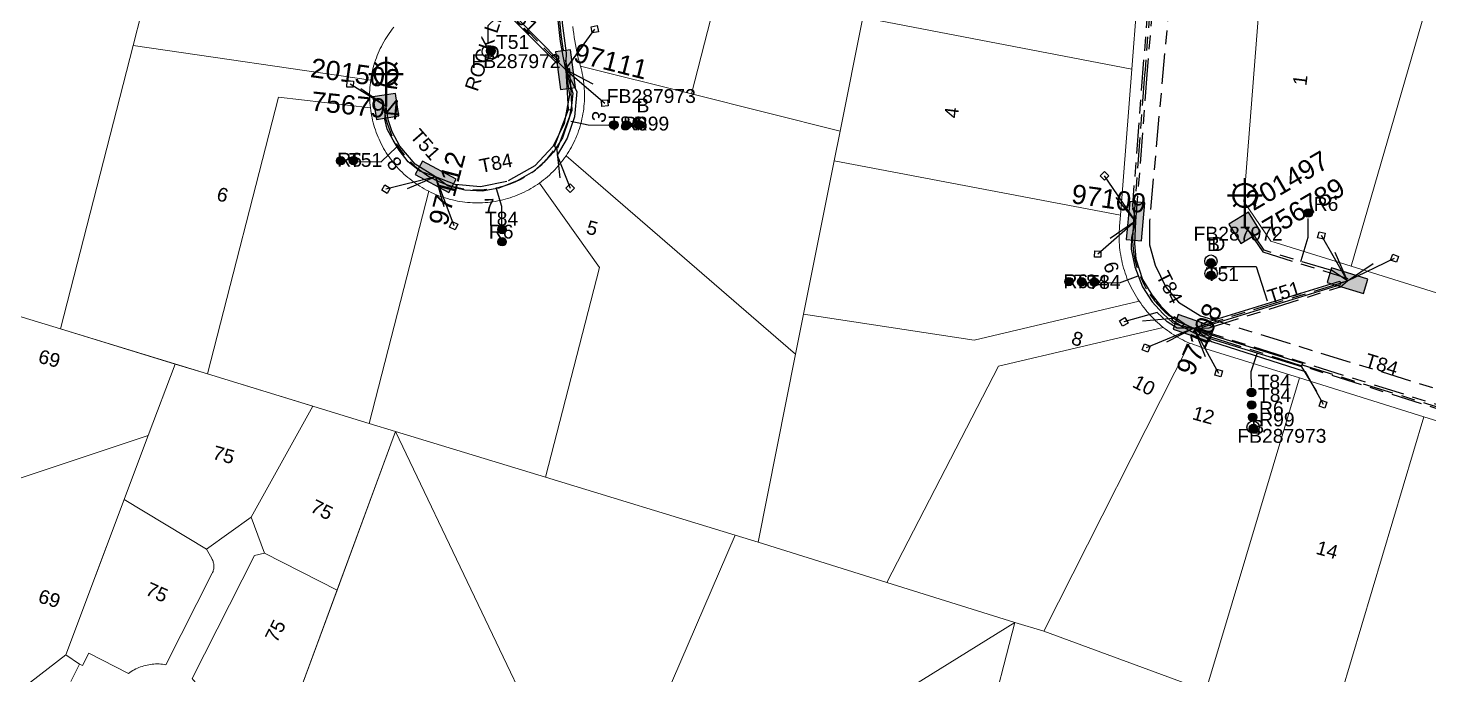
# Model space of a CAD drawing. Header units: metres. Extents: x 282960 to 285195, y 6134329 to 6136665.
# Drawn here: x 283348.2 to 283530.6, y 6135519.8 to 6135604 of the extents above; entities that cross this region are included whole.
import ezdxf
from ezdxf.enums import TextEntityAlignment as Align

# ---------------------------------------------------------------- set-up
doc = ezdxf.new("R2010")
doc.units = ezdxf.units.M
doc.linetypes.add('Cable Exist UG', pattern=[8.2, 4, -1.2, 1.8, -1.2])
doc.layers.get('0').update_dxf_attribs({"color": 6})
for name, color, linetype, lineweight in [('Cadastre Buildings_SP_EXT', 9, 'Continuous', 5), ('Cadastre Land Parcels_SP_EXT', 9, 'Continuous', 5), ('Cadastre Roads_SP_EXT', 9, 'Continuous', 5)]:
    doc.layers.add(name, color=color, linetype=linetype, lineweight=lineweight)
for name, color, linetype in [('Duct_SP_EXT', 7, 'Continuous'), ('Equip_SP_SL_EXT', 7, 'Continuous'), ('Mains_LV_EXT', 7, 'Continuous'), ('Mains_SL_EXT', 7, 'Continuous'), ('Services_SP_EXT', 7, 'Continuous'), ('SupportsUG_SP_LV_EXT', 7, 'Continuous'), ('SupportsUG_SP_LV_SL_EXT', 7, 'Continuous'), ('Trench_SP_EXT', 7, 'Continuous')]:
    doc.layers.add(name, color=color, linetype=linetype)
doc.styles.add('COLUMN_LABEL', font='arial.ttf')
doc.styles.add('iecARIAL', font='arial.ttf', dxfattribs={"height": 2})
doc.styles.add('POLE_LABEL', font='arial.ttf')
doc.styles.get("Standard").update_dxf_attribs({"font": 'arial.ttf'})

# ---------------------------------------------------------------- blocks, each defined once
blk = doc.blocks.new('COLUMN_EXT')
blk.add_hatch(color=256).paths.add_polyline_path([(-1.49, 1.48), (-1.49, -1.49), (1.48, -1.49), (1.48, 1.48)])
blk.add_lwpolyline([(-1.49, -1.49), (1.48, -1.49), (1.48, 1.48), (-1.49, 1.48)], close=True)
for tag, height, style, flags, p in [('ASSET_NUM', 2.5, 'COLUMN_LABEL', 8, (2, 2)), ('STRUCTURE_PLANT_NUMBER', 0.2, 'POLE_LABEL', 9, (1.81, 0.03)), ('STREET_CODE', 0.2, 'COLUMN_LABEL', 9, (1.81, -0.2))]:
    blk.add_attdef(tag, text='', height=height, dxfattribs=dict(style=style, flags=flags)).set_placement(p, align=Align.MIDDLE_LEFT)
at = {"flags": 9}
for tag, p in [('COLUMN_TYPE', (1.81, -0.4)), ('OWNED_BY', (1.81, -0.6)), ('STATE', (1.81, -0.8)), ('USAGE', (1.81, -1)), ('STREETNAME', (1.81, -1.6)), ('SUBURB', (1.81, -1.8)), ('LEGEND', (1.81, -1.2)), ('LOCATION', (1.81, -1.4)), ('NOTES', (1.81, -2))]:
    blk.add_attdef(tag, text='', height=0.2, dxfattribs=at).set_placement(p, align=Align.MIDDLE_LEFT)
at = {"flags": 1}
blk.add_attdef('Z', (1.81, -2.35), '', height=0.2, dxfattribs=at)
blk = doc.blocks.new('PILLAR_EXT')
blk.add_hatch(color=256).paths.add_polyline_path([(-2.475, 0.99), (-2.475, -0.99), (2.475, -0.99), (2.475, 0.99)])
blk.add_lwpolyline([(-2.475, -0.99), (2.475, -0.99), (2.475, 0.99), (-2.475, 0.99)], close=True)
at = {"style": 'iecARIAL', "flags": 8}
blk.add_attdef('ASSET_NUM', (1.5, 3.5), '', height=2.5, dxfattribs=at)
for tag, p, flags in [('OWNED_BY', (0, -0.2), 9), ('STATE', (0, -0.4), 9), ('SUPPORT_TYPE', (0, -0.6), 9), ('STREETNAME', (0, -1.8), 9), ('SUBURB', (0, -2), 1), ('USAGE', (0, -0.8), 9), ('LEGEND', (0, -1), 9), ('LOCATION', (0, -1.2), 9), ('NOTES', (0, -1.4), 9), ('PARENT', (0, -1.6), 9)]:
    blk.add_attdef(tag, p, '', height=0.2, dxfattribs=dict(flags=flags))
blk = doc.blocks.new('DUCT_EXT')
blk.add_circle((0, 0.8), 0.8)
at = {"flags": 1}
blk.add_attdef('Z', (0, 0), '', height=0.2, dxfattribs=at)
at = {"flags": 9}
for tag, p in [('DUCT_CODE', (0, 0)), ('XSECT_TYPE', (0, -0.2)), ('STATE', (0, -0.6)), ('FB_REFERENCE', (0, -0.4)), ('NOTES', (0, -0.8))]:
    blk.add_attdef(tag, text='', height=0.2, dxfattribs=at).set_placement(p, align=Align.MIDDLE_LEFT)
blk = doc.blocks.new('SL_LANTERN_EXT')
at = {"lineweight": 40}
for p, q in [((-1.46, 5.68), (-1.06, 5.28)), ((0, 1.97), (0, 6.47)), ((1.46, 5.68), (1.06, 5.28)), ((-2.25, 4.22), (2.25, 4.22)), ((-1.46, 2.76), (-1.06, 3.16)), ((0, 0), (0, 2.72)), ((1.46, 2.76), (1.06, 3.16))]:
    blk.add_line(p, q, dxfattribs=at)
blk.add_circle((0, 4.22), 1.5, dxfattribs=at)
at = {"style": 'iecARIAL', "flags": 8}
blk.add_attdef('ASSET_NUM', (1.5, 1.5), '', height=2.5, dxfattribs=at)
for tag, p, height, flags in [('OPERATING_VOLTAGE', (0.98, -1.65), 0.2, 9), ('ORIENTATION', (0.98, -1.85), 0.2, 9), ('CONSTRUCTED_VOLTAGE', (0.98, -0.65), 0.2, 9), ('CONTROL_TYPE', (0.98, -0.85), 0.2, 9), ('LANTERN_PURPOSE', (0.98, -1.05), 0.2, 9), ('LANTERN_TYPE', (0.98, -1.25), 0.2, 9), ('NO_PHASES', (0.98, -1.45), 0.2, 9), ('LNUMBER', (2.18, -3.25), 2.5, 8), ('OWNED_BY', (0.98, -2.05), 0.2, 9), ('STATE', (0.98, -2.25), 0.2, 9), ('USAGE', (0.98, -2.45), 0.2, 9), ('CEXIST', (0.98, -2.65), 0.2, 9), ('CNEW', (0.98, -2.85), 0.2, 9), ('CNUMBER', (0.98, -3.05), 0.2, 9), ('CREMOVE', (0.98, -3.25), 0.2, 9), ('CREPLACE', (0.98, -3.45), 0.2, 9), ('LKINGHEIGHT', (0.98, -3.65), 0.2, 9), ('LBRACKET', (0.98, -3.85), 0.2, 9), ('LBRACKETVOCAB', (0.98, -4.05), 0.2, 9), ('LCATEGORY', (0.98, -4.25), 0.2, 9), ('LCHARGE1', (0.98, -4.45), 0.2, 9), ('LCHARGE1PERCENT', (0.98, -4.65), 0.2, 9), ('LCHARGE2', (0.98, -4.85), 0.2, 9), ('LCHARGE2PERCENT', (0.98, -5.05), 0.2, 9), ('LCHARGE3', (0.98, -5.25), 0.2, 9), ('LCHARGE3PERCENT', (0.98, -5.45), 0.2, 9), ('LEXIST', (0.98, -5.65), 0.2, 9), ('LLAMP', (0.98, -5.85), 0.2, 9), ('LLAMPVOCAB', (0.98, -6.05), 0.2, 9), ('LMAST', (0.98, -6.25), 0.2, 9), ('LMASTVOCAB', (0.98, -6.45), 0.2, 9), ('LNEW', (0.98, -6.65), 0.2, 9), ('LANTNUMBER', (0.98, -6.85), 0.2, 9), ('LOUTREACH', (0.98, -7.25), 0.2, 9), ('LOUTREACHVOCAB', (0.98, -7.45), 0.2, 9), ('STREETNAME', (0.98, -9.25), 0.2, 9), ('LRATECODE', (0.98, -7.65), 0.2, 9), ('LREMOVE', (0.98, -7.85), 0.2, 9), ('LREPLACE', (0.98, -8.05), 0.2, 9), ('LTYPE', (0.98, -8.25), 0.2, 9), ('LTYPEVOCAB', (0.98, -8.45), 0.2, 9), ('LEGEND', (0.98, -8.65), 0.2, 9), ('LOCATION', (0.98, -8.85), 0.2, 9), ('NOTES', (0.98, -9.05), 0.2, 9), ('SUBURB', (0.98, -9.45), 0.2, 1)]:
    blk.add_attdef(tag, p, '', height=height, dxfattribs=dict(flags=flags))
blk = doc.blocks.new('CCP_EXT')
at = {"flags": 9}
for tag, p in [('STATE', (0, -1.8)), ('LIFE_SUPPORT', (0, -1.6)), ('NOTES', (0, -2))]:
    blk.add_attdef(tag, text='', height=0.2, dxfattribs=at).set_placement(p, align=Align.MIDDLE_LEFT)
blk.add_wipeout([(0, 0.57), (0.57, 0), (0, -0.57), (-0.57, 0)])
blk.add_lwpolyline([(-0.57, 0), (0, 0.57), (0.57, 0), (0, -0.57), (-0.57, 0)])
at = {"flags": 1}
blk.add_attdef('Z', (0, 0), '', height=0.2, dxfattribs=at)
at = {"flags": 9}
for tag, p in [('CCP_TYPE', (0, 0)), ('CONSTRUCTED_VOLTAGE', (0, -0.2)), ('OPERATING_VOLTAGE', (0, -0.6)), ('ORIENTATION', (0, -0.8)), ('OWNED_BY', (0, -1)), ('NO_PHASES', (0, -0.4)), ('USAGE', (0, -1.2)), ('LEGEND', (0, -1.4))]:
    blk.add_attdef(tag, text='', height=0.2, dxfattribs=at).set_placement(p, align=Align.MIDDLE_LEFT)
blk = doc.blocks.new('CABLE_LARGE_EXT')
h = blk.add_hatch(color=256)
edge = h.paths.add_edge_path()
edge.add_arc((0, 0.55), 0.55, 0, 360)
blk.add_circle((0, 0.55), 0.55)
at = {"flags": 1}
blk.add_attdef('Z', (0, 0), '', height=0.2, dxfattribs=at)
at = {"flags": 9}
for tag, p in [('COND_CODE', (0, 0)), ('STATE', (0, -0.4)), ('XSECT_SIZE', (0, -0.6)), ('FB_REFERENCE', (0, -0.2)), ('NOTES', (0, -0.8))]:
    blk.add_attdef(tag, text='', height=0.2, dxfattribs=at).set_placement(p, align=Align.MIDDLE_LEFT)

msp = doc.modelspace()

# ---------------------------------------------------------------- linework, layer by layer
at = {"layer": 'Cadastre Buildings_SP_EXT', "linetype": 'Continuous'}
msp.add_lwpolyline([(283501.56, 6135517.7), (283480.44, 6135525.45), (283476.68, 6135526.6), (283465.87, 6135484.7)], dxfattribs=at)
at = {"layer": 'Cadastre Land Parcels_SP_EXT', "linetype": 'Continuous'}
for points in [[(283419.14, 6135604.17), (283419.2, 6135603.69), (283419.26, 6135603.22), (283419.32, 6135602.74), (283419.4, 6135602.27), (283419.48, 6135601.8), (283419.57, 6135601.32), (283419.67, 6135600.85), (283419.77, 6135600.39), (283419.89, 6135599.92), (283420.01, 6135599.46), (283420.14, 6135598.99), (283434.59, 6135595.37), (283443.79, 6135631.25)], [(283456.88, 6135605.31), (283491.91, 6135598.61), (283493.22, 6135615.49)], [(283363.01, 6135605.95), (283361.91, 6135601.67), (283392.84, 6135597.19), (283392.89, 6135597.51), (283392.89, 6135597.51), (283392.95, 6135597.84), (283393.01, 6135598.16), (283393.09, 6135598.48), (283393.17, 6135598.8), (283393.26, 6135599.12), (283393.35, 6135599.44), (283393.46, 6135599.75), (283393.57, 6135600.06), (283393.69, 6135600.37), (283393.81, 6135600.67), (283393.94, 6135600.98), (283394.08, 6135601.28), (283394.23, 6135601.57), (283394.38, 6135601.86), (283394.54, 6135602.15), (283394.71, 6135602.44), (283394.88, 6135602.72), (283395.07, 6135602.99), (283395.25, 6135603.26), (283395.45, 6135603.53), (283395.65, 6135603.79), (283395.85, 6135604.05)], [(283369.58, 6135519.3), (283377.7, 6135535.3), (283377.7, 6135535.3), (283379, 6135535.63), (283377.28, 6135540.29), (283371.47, 6135536.12), (283372.16, 6135534.91), (283372.22, 6135534.8), (283372.27, 6135534.68), (283372.32, 6135534.57), (283372.35, 6135534.45), (283372.38, 6135534.33), (283372.41, 6135534.21), (283372.42, 6135534.08), (283372.43, 6135533.96), (283372.43, 6135533.83), (283372.42, 6135533.71), (283372.4, 6135533.59), (283372.38, 6135533.47), (283372.35, 6135533.35), (283372.31, 6135533.23), (283372.26, 6135533.11), (283372.21, 6135533), (283366.17, 6135521.1), (283365.95, 6135521.14), (283365.73, 6135521.17), (283365.5, 6135521.19), (283365.28, 6135521.2), (283365.06, 6135521.2), (283364.84, 6135521.2), (283364.61, 6135521.19), (283364.39, 6135521.17), (283364.17, 6135521.14), (283363.95, 6135521.1), (283363.73, 6135521.06), (283363.51, 6135521.01), (283363.3, 6135520.95), (283363.08, 6135520.89), (283362.87, 6135520.81), (283362.66, 6135520.73), (283362.46, 6135520.64), (283362.26, 6135520.55), (283362.06, 6135520.45), (283361.86, 6135520.34), (283361.67, 6135520.22), (283361.49, 6135520.1), (283361.3, 6135519.97), (283356.13, 6135522.59), (283355.31, 6135520.98), (283354.95, 6135521.16), (283353.82, 6135518.92)], [(283353.82, 6135518.92), (283354.95, 6135521.16), (283353.14, 6135522.37), (283341.63, 6135513.49)]]:
    msp.add_lwpolyline(points, dxfattribs=at)
for points in [[(283456.88, 6135605.31), (283461, 6135625.95), (283459.83, 6135626.25), (283458.67, 6135626.56), (283457.52, 6135626.88), (283456.36, 6135627.21), (283455.21, 6135627.54), (283454.05, 6135627.88), (283452.9, 6135628.23), (283451.76, 6135628.58), (283450.61, 6135628.94), (283449.47, 6135629.31), (283448.33, 6135629.68), (283447.19, 6135630.06), (283446.05, 6135630.45), (283444.92, 6135630.85), (283443.79, 6135631.25), (283434.59, 6135595.37), (283453.93, 6135590.52), (283456.88, 6135605.31)], [(283361.91, 6135601.67), (283363.01, 6135605.95), (283329.89, 6135621.48), (283329.88, 6135621.14), (283329.86, 6135620.81), (283329.83, 6135620.48), (283329.79, 6135620.15), (283329.74, 6135619.82), (283329.69, 6135619.49), (283329.63, 6135619.16), (283329.56, 6135618.84), (283329.49, 6135618.51), (283329.4, 6135618.19), (283329.31, 6135617.87), (283329.21, 6135617.55), (283329.1, 6135617.24), (283328.99, 6135616.92), (283328.87, 6135616.61), (283342.06, 6135604.71), (283333.32, 6135570.64), (283352.46, 6135564.79), (283361.91, 6135601.67)], [(283506.5, 6135581.38), (283510, 6135576.22), (283520.48, 6135572.95), (283532.21, 6135613.58), (283509.59, 6135621.1), (283508.96, 6135612.95), (283506.5, 6135581.38)], [(283520.48, 6135572.95), (283537.14, 6135567.75), (283548.72, 6135608.12), (283532.21, 6135613.58), (283520.48, 6135572.95)], [(283453.16, 6135586.67), (283490.43, 6135579.61), (283491.91, 6135598.61), (283456.88, 6135605.31), (283453.93, 6135590.52), (283453.16, 6135586.67)], [(283392.7, 6135595.55), (283392.72, 6135595.88), (283392.73, 6135596.2), (283392.76, 6135596.53), (283392.8, 6135596.86), (283392.84, 6135597.19), (283361.91, 6135601.67), (283352.46, 6135564.79), (283371.59, 6135558.94), (283380.83, 6135594.95), (283392.8, 6135593.57), (283392.76, 6135593.9), (283392.73, 6135594.23), (283392.71, 6135594.56), (283392.7, 6135594.89), (283392.7, 6135595.22), (283392.7, 6135595.55)], [(283449.18, 6135566.73), (283453.16, 6135586.67), (283453.93, 6135590.52), (283434.59, 6135595.37), (283420.14, 6135598.99), (283420.22, 6135598.67), (283420.3, 6135598.36), (283420.37, 6135598.03), (283420.44, 6135597.71), (283420.49, 6135597.39), (283420.54, 6135597.06), (283420.58, 6135596.73), (283420.62, 6135596.4), (283420.64, 6135596.08), (283420.66, 6135595.75), (283420.67, 6135595.42), (283420.67, 6135595.09), (283420.67, 6135594.76), (283420.65, 6135594.43), (283420.63, 6135594.1), (283420.6, 6135593.77), (283420.57, 6135593.44), (283420.52, 6135593.12), (283420.47, 6135592.79), (283420.41, 6135592.47), (283420.34, 6135592.15), (283420.27, 6135591.83), (283420.18, 6135591.51), (283420.09, 6135591.19), (283420, 6135590.88), (283419.89, 6135590.56), (283419.78, 6135590.25), (283419.66, 6135589.95), (283419.53, 6135589.64), (283419.4, 6135589.34), (283419.26, 6135589.04), (283419.11, 6135588.75), (283418.96, 6135588.46), (283418.8, 6135588.17), (283418.63, 6135587.89), (283418.45, 6135587.61), (283418.27, 6135587.33), (283448.14, 6135561.51), (283449.18, 6135566.73)], [(283400.39, 6135582.71), (283400.1, 6135582.86), (283399.81, 6135583.02), (283399.53, 6135583.18), (283399.25, 6135583.36), (283398.97, 6135583.53), (283398.7, 6135583.72), (283398.43, 6135583.91), (283398.17, 6135584.11), (283397.91, 6135584.31), (283397.65, 6135584.52), (283397.41, 6135584.73), (283397.16, 6135584.95), (283396.92, 6135585.18), (283396.69, 6135585.41), (283396.46, 6135585.65), (283396.24, 6135585.89), (283396.03, 6135586.14), (283395.82, 6135586.39), (283395.61, 6135586.65), (283395.41, 6135586.92), (283395.22, 6135587.18), (283395.04, 6135587.45), (283394.86, 6135587.73), (283394.69, 6135588.01), (283394.52, 6135588.29), (283394.36, 6135588.58), (283394.21, 6135588.87), (283394.07, 6135589.17), (283393.93, 6135589.47), (283393.8, 6135589.77), (283393.67, 6135590.07), (283393.56, 6135590.38), (283393.45, 6135590.69), (283393.34, 6135591), (283393.25, 6135591.32), (283393.16, 6135591.63), (283393.08, 6135591.95), (283393.01, 6135592.27), (283392.94, 6135592.6), (283392.89, 6135592.92), (283392.84, 6135593.24), (283392.8, 6135593.57), (283380.83, 6135594.95), (283371.59, 6135558.94), (283392.64, 6135552.51), (283400.39, 6135582.71)], [(283448.14, 6135561.51), (283418.27, 6135587.33), (283418.08, 6135587.06), (283417.88, 6135586.79), (283417.68, 6135586.53), (283417.47, 6135586.27), (283417.26, 6135586.01), (283417.04, 6135585.76), (283416.81, 6135585.52), (283416.58, 6135585.28), (283416.34, 6135585.05), (283416.1, 6135584.82), (283415.85, 6135584.6), (283415.59, 6135584.39), (283415.33, 6135584.18), (283415.07, 6135583.98), (283414.8, 6135583.78), (283422.61, 6135572.8), (283415.61, 6135545.49), (283440.27, 6135537.95), (283443.26, 6135537.04), (283448.14, 6135561.51)], [(283492.88, 6135568.4), (283492.69, 6135568.69), (283492.51, 6135568.97), (283492.33, 6135569.27), (283492.16, 6135569.56), (283491.99, 6135569.87), (283491.84, 6135570.17), (283491.68, 6135570.48), (283491.54, 6135570.79), (283491.41, 6135571.1), (283491.28, 6135571.42), (283491.16, 6135571.74), (283491.04, 6135572.07), (283490.94, 6135572.39), (283490.84, 6135572.72), (283490.75, 6135573.05), (283490.66, 6135573.38), (283490.59, 6135573.72), (283490.52, 6135574.05), (283490.46, 6135574.39), (283490.4, 6135574.73), (283490.36, 6135575.07), (283490.32, 6135575.41), (283490.29, 6135575.75), (283490.27, 6135576.09), (283490.26, 6135576.44), (283490.25, 6135576.78), (283490.26, 6135577.12), (283490.27, 6135577.46), (283490.29, 6135577.81), (283490.31, 6135578.15), (283490.43, 6135579.61), (283453.16, 6135586.67), (283449.18, 6135566.73), (283471.37, 6135563.32), (283492.88, 6135568.4)], [(283414.8, 6135583.78), (283414.53, 6135583.59), (283414.25, 6135583.41), (283413.97, 6135583.24), (283413.69, 6135583.07), (283413.4, 6135582.91), (283413.11, 6135582.75), (283412.81, 6135582.61), (283412.52, 6135582.47), (283412.21, 6135582.33), (283411.91, 6135582.2), (283411.6, 6135582.09), (283411.29, 6135581.97), (283410.98, 6135581.87), (283410.66, 6135581.77), (283410.34, 6135581.68), (283410.02, 6135581.6), (283409.7, 6135581.53), (283409.38, 6135581.46), (283409.05, 6135581.4), (283408.73, 6135581.35), (283408.4, 6135581.31), (283408.07, 6135581.27), (283407.74, 6135581.24), (283407.41, 6135581.22), (283407.09, 6135581.21), (283406.76, 6135581.2), (283406.42, 6135581.2), (283406.1, 6135581.22), (283405.77, 6135581.23), (283405.44, 6135581.26), (283405.11, 6135581.29), (283404.78, 6135581.33), (283404.45, 6135581.38), (283404.13, 6135581.44), (283403.81, 6135581.51), (283403.48, 6135581.58), (283403.16, 6135581.66), (283402.84, 6135581.75), (283402.53, 6135581.84), (283402.21, 6135581.94), (283401.9, 6135582.05), (283401.6, 6135582.17), (283401.29, 6135582.29), (283400.99, 6135582.43), (283400.69, 6135582.57), (283400.39, 6135582.71), (283392.64, 6135552.51), (283396.06, 6135551.47), (283415.61, 6135545.49), (283422.61, 6135572.8), (283414.8, 6135583.78)], [(283323.95, 6135534.27), (283326.38, 6135538.42), (283363.88, 6135550.92), (283367.39, 6135560.23), (283352.46, 6135564.79), (283335.45, 6135569.99), (283323.07, 6135548.86), (283324.52, 6135544.36), (283318.87, 6135534.71), (283288.97, 6135524.74), (283289.48, 6135523.34), (283289.64, 6135522.81), (283323.95, 6135534.27)], [(283496.01, 6135565), (283495.75, 6135565.21), (283495.5, 6135565.43), (283495.25, 6135565.65), (283495.01, 6135565.87), (283494.77, 6135566.1), (283494.54, 6135566.34), (283494.31, 6135566.58), (283494.09, 6135566.83), (283493.88, 6135567.08), (283493.67, 6135567.33), (283493.46, 6135567.59), (283493.26, 6135567.86), (283493.07, 6135568.13), (283492.88, 6135568.4), (283471.37, 6135563.32), (283449.18, 6135566.73), (283448.14, 6135561.51), (283443.26, 6135537.04), (283460.01, 6135531.81), (283474.55, 6135559.94), (283496.01, 6135565)], [(283499.44, 6135562.94), (283499.13, 6135563.08), (283498.83, 6135563.22), (283498.53, 6135563.37), (283498.23, 6135563.53), (283497.94, 6135563.69), (283497.65, 6135563.86), (283497.37, 6135564.03), (283497.09, 6135564.21), (283496.81, 6135564.4), (283496.54, 6135564.6), (283496.27, 6135564.8), (283496.01, 6135565), (283474.55, 6135559.94), (283460.01, 6135531.81), (283476.68, 6135526.6), (283480.44, 6135525.45), (283499.44, 6135562.94)], [(283513.73, 6135558.43), (283500.96, 6135562.38), (283500.66, 6135562.51), (283500.36, 6135562.63), (283500.05, 6135562.74), (283499.75, 6135562.84), (283499.44, 6135562.94), (283480.44, 6135525.45), (283501.56, 6135517.7), (283513.73, 6135558.43)], [(283377.28, 6135540.29), (283385.31, 6135554.75), (283371.59, 6135558.94), (283367.39, 6135560.23), (283363.88, 6135550.92), (283360.75, 6135542.6), (283371.47, 6135536.12), (283377.28, 6135540.29)], [(283529.91, 6135553.37), (283513.73, 6135558.43), (283501.56, 6135517.7), (283517.82, 6135512.74), (283529.91, 6135553.37)], [(283396.06, 6135551.47), (283392.64, 6135552.51), (283385.31, 6135554.75), (283377.28, 6135540.29), (283379, 6135535.63), (283388.45, 6135530.82), (283396.06, 6135551.47)], [(283546.1, 6135548.32), (283529.91, 6135553.37), (283517.82, 6135512.74), (283529.48, 6135509.19), (283534.08, 6135507.79), (283546.1, 6135548.32)], [(283363.88, 6135550.92), (283326.38, 6135538.42), (283323.95, 6135534.27), (283289.64, 6135522.81), (283290.2, 6135520.99), (283323.19, 6135531.88), (283325.14, 6135529.17), (283328.99, 6135530.46), (283334.8, 6135512.36), (283341.63, 6135513.49), (283353.14, 6135522.37), (283363.88, 6135550.92)], [(283382.57, 6135514.85), (283409.94, 6135499.14), (283410.11, 6135499.85), (283410.31, 6135500.56), (283410.56, 6135501.25), (283410.83, 6135501.93), (283411.15, 6135502.59), (283411.49, 6135503.24), (283411.87, 6135503.87), (283412.28, 6135504.47), (283412.73, 6135505.06), (283413.2, 6135505.62), (283413.7, 6135506.15), (283414.23, 6135506.66), (283414.79, 6135507.14), (283415.37, 6135507.59), (283415.97, 6135508), (283416.59, 6135508.39), (283416.65, 6135508.43), (283396.06, 6135551.47), (283382.57, 6135514.85)], [(283396.06, 6135551.47), (283416.65, 6135508.43), (283417.3, 6135508.78), (283417.96, 6135509.09), (283418.64, 6135509.37), (283419.33, 6135509.62), (283420.03, 6135509.82), (283420.75, 6135509.99), (283421.47, 6135510.13), (283422.2, 6135510.22), (283422.93, 6135510.28), (283423.66, 6135510.3), (283424.39, 6135510.28), (283425.12, 6135510.22), (283425.85, 6135510.12), (283426.57, 6135509.99), (283427.28, 6135509.82), (283427.99, 6135509.61), (283428.04, 6135509.59), (283440.27, 6135537.95), (283415.61, 6135545.49), (283396.06, 6135551.47)], [(283372.21, 6135533), (283372.26, 6135533.11), (283372.31, 6135533.23), (283372.35, 6135533.35), (283372.38, 6135533.47), (283372.4, 6135533.59), (283372.42, 6135533.71), (283372.43, 6135533.83), (283372.43, 6135533.96), (283372.42, 6135534.08), (283372.41, 6135534.21), (283372.38, 6135534.33), (283372.35, 6135534.45), (283372.32, 6135534.57), (283372.27, 6135534.68), (283372.22, 6135534.8), (283372.16, 6135534.91), (283371.47, 6135536.12), (283360.75, 6135542.6), (283353.14, 6135522.37), (283354.95, 6135521.16), (283355.31, 6135520.98), (283356.13, 6135522.59), (283361.3, 6135519.97), (283361.49, 6135520.1), (283361.67, 6135520.22), (283361.86, 6135520.34), (283362.06, 6135520.45), (283362.26, 6135520.55), (283362.46, 6135520.64), (283362.66, 6135520.73), (283362.87, 6135520.81), (283363.08, 6135520.89), (283363.3, 6135520.95), (283363.51, 6135521.01), (283363.73, 6135521.06), (283363.95, 6135521.1), (283364.17, 6135521.14), (283364.39, 6135521.17), (283364.61, 6135521.19), (283364.84, 6135521.2), (283365.06, 6135521.2), (283365.28, 6135521.2), (283365.5, 6135521.19), (283365.73, 6135521.17), (283365.95, 6135521.14), (283366.17, 6135521.1), (283372.21, 6135533)], [(283428.04, 6135509.59), (283428.73, 6135509.34), (283429.41, 6135509.06), (283430.06, 6135508.73), (283430.71, 6135508.38), (283431.33, 6135507.99), (283431.93, 6135507.57), (283432.51, 6135507.12), (283433.06, 6135506.64), (283433.59, 6135506.13), (283434.09, 6135505.6), (283434.56, 6135505.04), (283435.01, 6135504.45), (283435.42, 6135503.84), (283435.79, 6135503.22), (283436.14, 6135502.57), (283436.45, 6135501.9), (283436.55, 6135501.68), (283476.68, 6135526.6), (283460.01, 6135531.81), (283443.26, 6135537.04), (283440.27, 6135537.95), (283428.04, 6135509.59)], [(283382.57, 6135514.85), (283388.45, 6135530.82), (283379, 6135535.63), (283377.7, 6135535.3), (283369.58, 6135519.3), (283369.73, 6135519.15), (283369.87, 6135518.99), (283370, 6135518.83), (283370.13, 6135518.66), (283370.26, 6135518.49), (283370.37, 6135518.31), (283370.49, 6135518.13), (283370.59, 6135517.95), (283370.69, 6135517.76), (283370.78, 6135517.57), (283370.87, 6135517.38), (283370.95, 6135517.19), (283371.03, 6135516.99), (283371.09, 6135516.79), (283377.81, 6135513.37), (283381.3, 6135511.58), (283382.57, 6135514.85)], [(283436.12, 6135490.06), (283465.87, 6135484.7), (283476.68, 6135526.6), (283436.55, 6135501.68), (283436.81, 6135500.99), (283437.03, 6135500.29), (283437.22, 6135499.58), (283437.37, 6135498.87), (283437.49, 6135498.14), (283437.56, 6135497.41), (283437.6, 6135496.68), (283437.6, 6135495.95), (283437.56, 6135495.21), (283437.48, 6135494.49), (283437.36, 6135493.76), (283437.21, 6135493.04), (283437.02, 6135492.34), (283436.79, 6135491.64), (283436.53, 6135490.96), (283436.23, 6135490.29), (283436.12, 6135490.06)]]:
    msp.add_lwpolyline(points, close=True, dxfattribs=at)
at = {"layer": 'Duct_SP_EXT'}
for p, q in [((283417.43, 6135599.66), (283405.35, 6135611.91)), ((283417.09, 6135599.32), (283405.01, 6135611.57)), ((283417.09, 6135599.32), (283417.26, 6135599.49)), ((283417.43, 6135599.66), (283417.26, 6135599.49)), ((283418.24, 6135598.55), (283418.47, 6135598.61)), ((283418.25, 6135598.48), (283418.24, 6135598.55)), ((283418.25, 6135598.48), (283418.49, 6135598.55)), ((283418.27, 6135598.44), (283418.25, 6135598.48)), ((283418.26, 6135598.47), (283418.5, 6135598.48)), ((283418.58, 6135593.34), (283418.26, 6135598.47)), ((283418.26, 6135598.47), (283418.27, 6135598.44)), ((283418.27, 6135598.44), (283418.5, 6135598.48)), ((283418.7, 6135598.68), (283418.47, 6135598.61)), ((283418.72, 6135598.61), (283418.49, 6135598.55)), ((283418.74, 6135598.52), (283418.5, 6135598.48)), ((283418.74, 6135598.5), (283418.5, 6135598.48)), ((283418.72, 6135598.61), (283418.7, 6135598.68)), ((283418.74, 6135598.52), (283418.72, 6135598.61)), ((283418.74, 6135598.5), (283418.74, 6135598.52)), ((283419.07, 6135593.27), (283418.74, 6135598.5)), ((283416.75, 6135588.54), (283418.58, 6135593.34)), ((283417.2, 6135588.37), (283419.07, 6135593.27)), ((283418.58, 6135593.34), (283418.82, 6135593.31)), ((283419.07, 6135593.27), (283418.82, 6135593.31)), ((283416.75, 6135588.54), (283416.98, 6135588.46)), ((283417.2, 6135588.37), (283416.98, 6135588.46)), ((283500.94, 6135565.48), (283518.98, 6135571.02)), ((283501.08, 6135565.02), (283519.12, 6135570.56)), ((283518.98, 6135571.02), (283519.05, 6135570.79)), ((283519.12, 6135570.56), (283519.05, 6135570.79)), ((283497.41, 6135566.35), (283497.28, 6135566.15)), ((283498.71, 6135565.48), (283497.41, 6135566.35)), ((283497.14, 6135565.95), (283497.28, 6135566.15)), ((283498.47, 6135565.07), (283497.14, 6135565.95)), ((283498.47, 6135565.07), (283498.59, 6135565.27)), ((283499.89, 6135564.34), (283498.47, 6135565.07)), ((283498.71, 6135565.48), (283498.59, 6135565.27)), ((283500.11, 6135564.77), (283498.71, 6135565.48)), ((283499.89, 6135564.34), (283500, 6135564.56)), ((283499.99, 6135564.3), (283500.07, 6135564.53)), ((283500.11, 6135564.77), (283500, 6135564.56)), ((283500.16, 6135564.75), (283500.07, 6135564.53)), ((283500.16, 6135564.75), (283500.84, 6135564.48)), ((283500.84, 6135564.48), (283500.76, 6135564.26)), ((283500.84, 6135564.48), (283501.54, 6135564.25)), ((283500.94, 6135565.48), (283501.01, 6135565.25)), ((283501.08, 6135565.02), (283501.01, 6135565.25)), ((283499.99, 6135564.3), (283500.68, 6135564.03)), ((283500.68, 6135564.03), (283500.76, 6135564.26)), ((283500.68, 6135564.03), (283501.39, 6135563.79)), ((283501.39, 6135563.79), (283501.47, 6135564.02)), ((283501.54, 6135564.25), (283501.47, 6135564.02)), ((283514.01, 6135559.9), (283514.08, 6135560.13)), ((283514.15, 6135560.36), (283514.08, 6135560.13))]:
    msp.add_line(p, q, dxfattribs=at)
for points in [[(283408.13, 6135601.88), (283408.14, 6135604.3), (283409.99, 6135606.07)], [(283423.82, 6135591.29), (283421.16, 6135591.3), (283418.88, 6135591.77)], [(283391.25, 6135586.57), (283394.22, 6135586.53), (283396.25, 6135588.51)], [(283409.92, 6135578.35), (283409.91, 6135580.71), (283409.2, 6135583.01)], [(283514.82, 6135579.18), (283514.83, 6135576.68), (283513.91, 6135573.67), (283513.87, 6135573.53)], [(283487.72, 6135570.82), (283490.3, 6135570.79), (283492.74, 6135571.69)], [(283503.5, 6135572.93), (283508.08, 6135572.91), (283509.53, 6135568.45)], [(283507.47, 6135557.21), (283507.46, 6135559.25), (283508.21, 6135561.62)]]:
    msp.add_lwpolyline(points, dxfattribs=at)
at = {"layer": 'Mains_LV_EXT', "linetype": 'Cable Exist UG'}
for points in [[(283418.2, 6135598.54), (283404.42, 6135612.51)], [(283401.29, 6135584.59), (283398.64, 6135586.24), (283396.64, 6135588.6), (283395.63, 6135590.43), (283395.13, 6135592.01), (283394.83, 6135593.75)], [(283499.97, 6135564.91), (283519.99, 6135571.06)]]:
    msp.add_lwpolyline(points, dxfattribs=at)
at = {"layer": 'Mains_SL_EXT', "linetype": 'Cable Exist UG'}
for points in [[(283401.29, 6135584.59), (283399.22, 6135585.32), (283397.71, 6135586.52), (283396.52, 6135588.04), (283395.74, 6135589.38), (283395, 6135590.78), (283394.67, 6135592.1), (283394.83, 6135593.75)], [(283499.97, 6135564.91), (283501.98, 6135564.94), (283519.06, 6135570.28), (283519.99, 6135571.06)]]:
    msp.add_lwpolyline(points, dxfattribs=at)
at = {"layer": 'Trench_SP_EXT', "linetype": 'Cable Exist UG'}
for points in [[(283418.2, 6135598.54), (283420.8, 6135602.08)], [(283418.2, 6135598.54), (283417.07, 6135599.68)], [(283418.2, 6135598.54), (283422.34, 6135596.36)], [(283401.29, 6135584.59), (283397.1, 6135582.83)], [(283401.29, 6135584.59), (283402.56, 6135580.09)], [(283492.4, 6135578.81), (283489.39, 6135582.49)], [(283519.99, 6135571.06), (283523.84, 6135573.65)], [(283519.05, 6135570.79), (283519.99, 6135571.06)], [(283497.28, 6135566.15), (283492.74, 6135565.76)], [(283499.97, 6135564.91), (283496.08, 6135562.93)], [(283499.97, 6135564.91), (283501.37, 6135565.36)]]:
    msp.add_lwpolyline(points, dxfattribs=at)
msp.add_lwpolyline([(283416.98, 6135588.46, -0.004169), (283416.87, 6135588.28), (283416.87, 6135588.28, -0.089306), (283413.83, 6135585.16), (283413.83, 6135585.16, -0.278081), (283401.16, 6135584.25), (283401.16, 6135584.25, -0.001591), (283401.09, 6135584.28)], format="xyb", dxfattribs=at)

# ---------------------------------------------------------------- block references
at = {"layer": 'Duct_SP_EXT'}
for name, p in [('DUCT_EXT', (283408.14, 6135600.1)), ('CABLE_LARGE_EXT', (283408.47, 6135600.42)), ('CABLE_LARGE_EXT', (283424.48, 6135590.79)), ('CABLE_LARGE_EXT', (283426.13, 6135590.79)), ('DUCT_EXT', (283427.78, 6135590.8)), ('CABLE_LARGE_EXT', (283427.78, 6135590.8)), ('CABLE_LARGE_EXT', (283388.93, 6135586.14)), ('CABLE_LARGE_EXT', (283390.58, 6135586.15)), ('CABLE_LARGE_EXT', (283514.86, 6135579.32)), ('CABLE_LARGE_EXT', (283409.94, 6135577.18)), ('CABLE_LARGE_EXT', (283409.94, 6135575.59)), ('DUCT_EXT', (283502.21, 6135572.82)), ('CABLE_LARGE_EXT', (283502.22, 6135572.85)), ('DUCT_EXT', (283502.23, 6135571.23)), ('CABLE_LARGE_EXT', (283502.23, 6135571.23)), ('CABLE_LARGE_EXT', (283483.73, 6135570.4)), ('CABLE_LARGE_EXT', (283485.38, 6135570.38)), ('CABLE_LARGE_EXT', (283487.03, 6135570.35)), ('CABLE_LARGE_EXT', (283507.49, 6135555.97)), ('CABLE_LARGE_EXT', (283507.5, 6135554.35)), ('CABLE_LARGE_EXT', (283507.64, 6135552.75)), ('DUCT_EXT', (283507.69, 6135551.22)), ('CABLE_LARGE_EXT', (283507.74, 6135551.3))]:
    msp.add_blockref(name, p, dxfattribs=at)
at = {"layer": 'Equip_SP_SL_EXT'}
ref = msp.add_blockref('SL_LANTERN_EXT', (283394.83, 6135593.75), dxfattribs=at)
ref.add_attrib('ASSET_NUM', '201502', dxfattribs={"layer": '0', "height": 2.5, "rotation": 352.1488, "style": 'iecARIAL'}).set_placement((283396.33, 6135595.25), align=Align.BOTTOM_RIGHT)
ref = msp.add_blockref('SL_LANTERN_EXT', (283506.61, 6135577.95), dxfattribs=at)
ref.add_attrib('ASSET_NUM', '201497', dxfattribs={"layer": '0', "height": 2.5, "rotation": 30.159, "style": 'iecARIAL'}).set_placement((283508.11, 6135579.45), align=Align.BOTTOM_LEFT)
at = {"layer": 'SupportsUG_SP_LV_EXT'}
ref = msp.add_blockref('PILLAR_EXT', (283418.2, 6135598.54), dxfattribs=dict(at, rotation=277.4716579352788))
ref.add_attrib('ASSET_NUM', '97111', dxfattribs={"layer": '0', "height": 2.5, "rotation": 345.7663, "style": 'iecARIAL'}).set_placement((283419.7, 6135602.04), align=Align.TOP_LEFT)
ref = msp.add_blockref('PILLAR_EXT', (283401.29, 6135584.59), dxfattribs=dict(at, rotation=152.0563367552931))
ref.add_attrib('ASSET_NUM', '97112', dxfattribs={"layer": '0', "height": 2.5, "rotation": 75.3447, "style": 'iecARIAL'}).set_placement((283402.79, 6135588.09), align=Align.TOP_RIGHT)
ref = msp.add_blockref('PILLAR_EXT', (283492.4, 6135578.81), dxfattribs=dict(at, rotation=84.89709440942))
ref.add_attrib('ASSET_NUM', '97109', dxfattribs={"layer": '0', "height": 2.5, "rotation": 352.0731, "style": 'iecARIAL'}).set_placement((283493.9, 6135582.31), align=Align.TOP_RIGHT)
at = {"layer": 'SupportsUG_SP_LV_EXT', "rotation": 343.0061488144088}
msp.add_blockref('PILLAR_EXT', (283519.99, 6135571.06), dxfattribs=at)
at = {"layer": 'SupportsUG_SP_LV_EXT'}
ref = msp.add_blockref('PILLAR_EXT', (283499.97, 6135564.91), dxfattribs=dict(at, rotation=160.8604865736002))
ref.add_attrib('ASSET_NUM', '97108', dxfattribs={"layer": '0', "height": 2.5, "rotation": 66.4257, "style": 'iecARIAL'}).set_placement((283501.47, 6135568.41), align=Align.TOP_RIGHT)
at = {"layer": 'SupportsUG_SP_LV_SL_EXT'}
ref = msp.add_blockref('COLUMN_EXT', (283394.83, 6135593.75), dxfattribs=dict(at, rotation=278.7053778090657))
ref.add_attrib('ASSET_NUM', '756794', dxfattribs={"layer": '0', "height": 2.5, "rotation": 354.0025, "style": 'COLUMN_LABEL'}).set_placement((283396.83, 6135594.5), align=Align.TOP_RIGHT)
ref = msp.add_blockref('COLUMN_EXT', (283506.61, 6135577.95), dxfattribs=dict(at, rotation=301.6166863045644))
ref.add_attrib('ASSET_NUM', '756789', dxfattribs={"layer": '0', "height": 2.5, "rotation": 30.5476, "style": 'COLUMN_LABEL'}).set_placement((283508.61, 6135578.7), align=Align.TOP_LEFT)

# ---------------------------------------------------------------- texts
at = {"layer": 'Cadastre Land Parcels_SP_EXT'}
for s, rotation, p in [('1', 82.9607, (283514.63, 6135596.37)), ('3', 77.3855, (283423.27, 6135591.53)), ('4', 82.959, (283469.26, 6135592.14)), ('8', 308.8901, (283394.79, 6135586.3)), ('6', 344.715, (283372.65, 6135581.58)), ('7', 2.3868, (283407.62, 6135579.88)), ('5', 344.7121, (283420.76, 6135577.25)), ('6', 286.1517, (283488.19, 6135573.24)), ('8', 343.8916, (283483.9, 6135562.84)), ('69', 344.7246, (283349.43, 6135560.44)), ('10', 332.432, (283491.85, 6135557.32)), ('12', 344.5419, (283499.66, 6135553.07)), ('75', 344.7224, (283372.12, 6135547.92)), ('75', 333.7386, (283384.83, 6135541.09)), ('14', 344.4185, (283515.75, 6135535.56)), ('75', 336.1941, (283363.37, 6135530.27)), ('69', 342.8812, (283349.42, 6135529.26)), ('75', 62.8982, (283380.59, 6135523.85))]:
    msp.add_text(s, height=1.8, rotation=rotation, dxfattribs=at).set_placement(p)
at = {"layer": 'Cadastre Roads_SP_EXT'}
msp.add_text('ROCK LILLY CL', height=1.8, rotation=71.512, dxfattribs=at).set_placement((283406.74, 6135595.59))
at = {"layer": 'Duct_SP_EXT'}
for s, p in [('T51', (283409.14, 6135601.24)), ('D', (283407.8, 6135599.86)), ('FB287972', (283405.95, 6135598.74)), ('FB287973', (283423.56, 6135594.2)), ('B', (283427.44, 6135592.98)), ('R6', (283425.67, 6135590.62)), ('R99', (283427.08, 6135590.62)), ('R6', (283388.48, 6135585.92)), ('T51', (283390, 6135585.89)), ('R6', (283515.58, 6135580.16)), ('T84', (283407.7, 6135578.25)), ('R6', (283408.21, 6135576.56)), ('FB287972', (283499.95, 6135576.3)), ('B', (283501.7, 6135574.93)), ('D', (283502.27, 6135574.95)), ('R6', (283483.01, 6135570.1)), ('T84', (283484.42, 6135570.07)), ('T84', (283486.12, 6135570.01)), ('T51', (283501.53, 6135571.03)), ('T84', (283508.27, 6135557.04)), ('T84', (283508.32, 6135555.31)), ('R6', (283508.47, 6135553.56)), ('R99', (283508.49, 6135552.12)), ('FB287973', (283505.64, 6135549.98)), ('B', (283507.47, 6135551.16))]:
    msp.add_text(s, height=1.8, dxfattribs=at).set_placement(p)
at = {"layer": 'Mains_LV_EXT'}
for s, rotation, p in [('T51', 314.7347, (283410.48, 6135606.11)), ('T51', 311.1859, (283397.86, 6135589.84)), ('T84', 11.3099, (283407.18, 6135585.08)), ('T84', 297.2553, (283495.03, 6135571.73)), ('T51', 17.3963, (283509.92, 6135568.07)), ('T84', 343.1365, (283522.1, 6135559.95))]:
    msp.add_text(s, height=1.8, rotation=rotation, dxfattribs=at).set_placement(p)

# ---------------------------------------------------------------- next in the draw order: block references
at = {"layer": 'Services_SP_EXT'}
for p, rotation in [((283422, 6135603.8), 235.4716579765906), ((283390.16, 6135596.66), 312.0000000286708), ((283423.31, 6135594.18), 139.4716578588396), ((283394.82, 6135582.98), 14.05633675086637), ((283403.64, 6135578.24), 110.0563367642936), ((283516.59, 6135576.95), 301.006148787597), ((283487.48, 6135574.54), 42.89709447449073), ((283526.12, 6135573.99), 205.006149066578), ((283490.87, 6135565.72), 164.6044505097443), ((283493.77, 6135562.32), 22.86048670106775), ((283503.21, 6135559.05), 118.860486723832), ((283516.8, 6135555.01), 25.70834212884199)]:
    msp.add_blockref('CCP_EXT', p, dxfattribs=dict(at, rotation=rotation))
for p in [(283488.36, 6135584.71), (283418.81, 6135583.13)]:
    msp.add_blockref('CCP_EXT', p, dxfattribs=at)

# ---------------------------------------------------------------- next in the draw order: linework, layer by layer
at = {"layer": 'Cadastre Roads_SP_EXT', "linetype": 'Continuous'}
for points in [[(283493.22, 6135615.49), (283491.91, 6135598.61), (283490.43, 6135579.61), (283490.31, 6135578.15), (283490.29, 6135577.81), (283490.27, 6135577.46), (283490.26, 6135577.12), (283490.25, 6135576.78), (283490.26, 6135576.44), (283490.27, 6135576.09), (283490.29, 6135575.75), (283490.32, 6135575.41), (283490.36, 6135575.07), (283490.4, 6135574.73), (283490.46, 6135574.39), (283490.52, 6135574.05), (283490.59, 6135573.72), (283490.66, 6135573.38), (283490.75, 6135573.05), (283490.84, 6135572.72), (283490.94, 6135572.39), (283491.04, 6135572.07), (283491.16, 6135571.74), (283491.28, 6135571.42), (283491.41, 6135571.1), (283491.54, 6135570.79), (283491.68, 6135570.48), (283491.84, 6135570.17), (283491.99, 6135569.87), (283492.16, 6135569.56), (283492.33, 6135569.27), (283492.51, 6135568.97), (283492.69, 6135568.69), (283492.88, 6135568.4), (283493.07, 6135568.13), (283493.26, 6135567.86), (283493.46, 6135567.59), (283493.67, 6135567.33), (283493.88, 6135567.08), (283494.09, 6135566.83), (283494.31, 6135566.58), (283494.54, 6135566.34), (283494.77, 6135566.1), (283495.01, 6135565.87), (283495.25, 6135565.65), (283495.5, 6135565.43), (283495.75, 6135565.21), (283496.01, 6135565), (283496.27, 6135564.8), (283496.54, 6135564.6), (283496.81, 6135564.4), (283497.09, 6135564.21), (283497.37, 6135564.03), (283497.65, 6135563.86), (283497.94, 6135563.69), (283498.23, 6135563.53), (283498.53, 6135563.37), (283498.83, 6135563.22), (283499.13, 6135563.08), (283499.44, 6135562.94), (283499.75, 6135562.84), (283500.05, 6135562.74), (283500.36, 6135562.63), (283500.66, 6135562.51), (283500.96, 6135562.38), (283513.73, 6135558.43), (283529.91, 6135553.37), (283546.1, 6135548.32)], [(283537.14, 6135567.75), (283520.48, 6135572.95), (283510, 6135576.22), (283506.5, 6135581.38), (283508.96, 6135612.95)], [(283395.85, 6135604.05), (283395.65, 6135603.79), (283395.45, 6135603.53), (283395.25, 6135603.26), (283395.07, 6135602.99), (283394.88, 6135602.72), (283394.71, 6135602.44), (283394.54, 6135602.15), (283394.38, 6135601.86), (283394.23, 6135601.57), (283394.08, 6135601.28), (283393.94, 6135600.98), (283393.81, 6135600.67), (283393.69, 6135600.37), (283393.57, 6135600.06), (283393.46, 6135599.75), (283393.35, 6135599.44), (283393.26, 6135599.12), (283393.17, 6135598.8), (283393.09, 6135598.48), (283393.01, 6135598.16), (283392.95, 6135597.84), (283392.89, 6135597.51), (283392.84, 6135597.19), (283392.8, 6135596.86), (283392.76, 6135596.53), (283392.73, 6135596.2), (283392.72, 6135595.88), (283392.7, 6135595.55), (283392.7, 6135595.22), (283392.7, 6135594.89), (283392.71, 6135594.56), (283392.73, 6135594.23), (283392.76, 6135593.9), (283392.8, 6135593.57), (283392.84, 6135593.24), (283392.89, 6135592.92), (283392.94, 6135592.6), (283393.01, 6135592.27), (283393.08, 6135591.95), (283393.16, 6135591.63), (283393.25, 6135591.32), (283393.34, 6135591), (283393.45, 6135590.69), (283393.56, 6135590.38), (283393.67, 6135590.07), (283393.8, 6135589.77), (283393.93, 6135589.47), (283394.07, 6135589.17), (283394.21, 6135588.87), (283394.36, 6135588.58), (283394.52, 6135588.29), (283394.69, 6135588.01), (283394.86, 6135587.73), (283395.04, 6135587.45), (283395.22, 6135587.18), (283395.41, 6135586.92), (283395.61, 6135586.65), (283395.82, 6135586.39), (283396.03, 6135586.14), (283396.24, 6135585.89), (283396.46, 6135585.65), (283396.69, 6135585.41), (283396.92, 6135585.18), (283397.16, 6135584.95), (283397.41, 6135584.73), (283397.65, 6135584.52), (283397.91, 6135584.31), (283398.17, 6135584.11), (283398.43, 6135583.91), (283398.7, 6135583.72), (283398.97, 6135583.53), (283399.25, 6135583.36), (283399.53, 6135583.18), (283399.81, 6135583.02), (283400.1, 6135582.86), (283400.39, 6135582.71), (283400.69, 6135582.57), (283400.99, 6135582.43), (283401.29, 6135582.29), (283401.6, 6135582.17), (283401.9, 6135582.05), (283402.21, 6135581.94), (283402.53, 6135581.84), (283402.84, 6135581.75), (283403.16, 6135581.66), (283403.48, 6135581.58), (283403.81, 6135581.51), (283404.13, 6135581.44), (283404.45, 6135581.38), (283404.78, 6135581.33), (283405.11, 6135581.29), (283405.44, 6135581.26), (283405.77, 6135581.23), (283406.1, 6135581.22), (283406.42, 6135581.2), (283406.76, 6135581.2), (283407.09, 6135581.21), (283407.41, 6135581.22), (283407.41, 6135581.22), (283407.74, 6135581.24), (283408.07, 6135581.27), (283408.4, 6135581.31), (283408.73, 6135581.35), (283409.05, 6135581.4), (283409.38, 6135581.46), (283409.7, 6135581.53), (283410.02, 6135581.6), (283410.34, 6135581.68), (283410.66, 6135581.77), (283410.98, 6135581.87), (283411.29, 6135581.97), (283411.6, 6135582.09), (283411.91, 6135582.2), (283412.21, 6135582.33), (283412.52, 6135582.47), (283412.81, 6135582.61), (283413.11, 6135582.75), (283413.4, 6135582.91), (283413.69, 6135583.07), (283413.97, 6135583.24), (283414.25, 6135583.41), (283414.53, 6135583.59), (283414.8, 6135583.78), (283415.07, 6135583.98), (283415.33, 6135584.18), (283415.59, 6135584.39), (283415.85, 6135584.6), (283416.1, 6135584.82), (283416.34, 6135585.05), (283416.58, 6135585.28), (283416.81, 6135585.52), (283417.04, 6135585.76), (283417.26, 6135586.01), (283417.47, 6135586.27), (283417.68, 6135586.53), (283417.88, 6135586.79), (283418.08, 6135587.06), (283418.27, 6135587.33), (283418.45, 6135587.61), (283418.63, 6135587.89), (283418.8, 6135588.17), (283418.96, 6135588.46), (283419.11, 6135588.75), (283419.26, 6135589.04), (283419.4, 6135589.34), (283419.53, 6135589.64), (283419.66, 6135589.95), (283419.78, 6135590.25), (283419.89, 6135590.56), (283420, 6135590.88), (283420.09, 6135591.19), (283420.18, 6135591.51), (283420.27, 6135591.83), (283420.34, 6135592.15), (283420.41, 6135592.47), (283420.47, 6135592.79), (283420.52, 6135593.12), (283420.57, 6135593.44), (283420.6, 6135593.77), (283420.63, 6135594.1), (283420.65, 6135594.43), (283420.67, 6135594.76), (283420.67, 6135595.09), (283420.67, 6135595.42), (283420.66, 6135595.75), (283420.64, 6135596.08), (283420.62, 6135596.4), (283420.58, 6135596.73), (283420.54, 6135597.06), (283420.49, 6135597.39), (283420.44, 6135597.71), (283420.37, 6135598.03), (283420.3, 6135598.36), (283420.22, 6135598.67), (283420.14, 6135598.99), (283420.01, 6135599.46), (283419.89, 6135599.92), (283419.77, 6135600.39), (283419.67, 6135600.85), (283419.57, 6135601.32), (283419.48, 6135601.8), (283419.4, 6135602.27), (283419.32, 6135602.74), (283419.26, 6135603.22), (283419.2, 6135603.69), (283419.14, 6135604.17)]]:
    msp.add_lwpolyline(points, dxfattribs=at)
at = {"layer": 'Duct_SP_EXT'}
for p, q in [((283501.39, 6135563.79), (283514.01, 6135559.9)), ((283501.54, 6135564.25), (283514.15, 6135560.36))]:
    msp.add_line(p, q, dxfattribs=at)
at = {"layer": 'Mains_LV_EXT', "linetype": 'Cable Exist UG'}
for points in [[(283428.39, 6135654.19), (283429.1, 6135651.46), (283423.82, 6135637.47), (283422.41, 6135636.84), (283421.71, 6135634.65), (283422.62, 6135633.44), (283417.23, 6135611.31), (283416.96, 6135608.49), (283417.14, 6135605.36), (283417.51, 6135602.21), (283417.86, 6135600.31), (283418.2, 6135598.54)], [(283461.44, 6135627.85), (283469.21, 6135626.03), (283474.91, 6135624.67), (283481.39, 6135623.65), (283490.94, 6135621.78), (283495.33, 6135616.35), (283493.93, 6135598.47), (283492.4, 6135578.81)], [(283497.65, 6135616.99), (283494.22, 6135578.86), (283494.23, 6135575.73), (283494.95, 6135573.08), (283496.32, 6135570.25), (283498, 6135568.26), (283500.86, 6135566.49), (283548.44, 6135551.81), (283549.58, 6135549.61), (283563.03, 6135545.1), (283568.78, 6135542.6), (283573.1, 6135539.42), (283576.23, 6135536.23), (283578.45, 6135534.29), (283581.08, 6135533.18), (283583.38, 6135532.65), (283585.75, 6135532.6), (283587.16, 6135532.75), (283588.78, 6135533.09)], [(283418.2, 6135598.54), (283418.71, 6135595.25), (283418.01, 6135591.51), (283416.59, 6135588.59), (283414.21, 6135586.02), (283410.57, 6135583.98), (283407.11, 6135583.3), (283403.82, 6135583.61), (283401.29, 6135584.59)], [(283492.4, 6135578.81), (283492.24, 6135575.9), (283492.44, 6135573.94), (283493.29, 6135571.25), (283494.53, 6135569.22), (283495.69, 6135567.74), (283496.84, 6135566.57), (283498.02, 6135565.73), (283499.97, 6135564.91)], [(283499.97, 6135564.91), (283546.7, 6135550.23)]]:
    msp.add_lwpolyline(points, dxfattribs=at)
at = {"layer": 'Mains_SL_EXT', "linetype": 'Cable Exist UG'}
for points in [[(283423.24, 6135635.46), (283423.09, 6135633.26), (283419.25, 6135617.47), (283417.76, 6135610.9), (283417.61, 6135609.38), (283417.59, 6135607.61), (283417.74, 6135604.58), (283418.3, 6135600.69), (283418.2, 6135598.54)], [(283461.44, 6135627.85), (283463.39, 6135626.77), (283476.46, 6135623.84), (283490.55, 6135621.31), (283494.71, 6135616.16), (283491.99, 6135580.83), (283492.4, 6135578.81)], [(283418.2, 6135598.54), (283419.16, 6135595.47), (283418.99, 6135593.89), (283418.65, 6135592.24), (283417.8, 6135589.68), (283416.62, 6135587.79), (283415.62, 6135586.7), (283414.02, 6135585.3), (283411.91, 6135584.05), (283409.5, 6135583.11), (283407.34, 6135582.71), (283405.08, 6135582.85), (283402.94, 6135583.37), (283401.29, 6135584.59)], [(283492.4, 6135578.81), (283491.88, 6135576.75), (283491.81, 6135575.18), (283492.3, 6135572.86), (283493.28, 6135570.27), (283494.58, 6135568.32), (283495.94, 6135566.8), (283497.23, 6135565.6), (283498.12, 6135565.27), (283499.97, 6135564.91)], [(283519.99, 6135571.06), (283517.93, 6135572.41), (283509.12, 6135575.03), (283507.95, 6135576.77), (283506.61, 6135577.95)], [(283499.97, 6135564.91), (283502.3, 6135563.74), (283544.81, 6135550.26), (283546.7, 6135550.23)]]:
    msp.add_lwpolyline(points, dxfattribs=at)
at = {"layer": 'Services_SP_EXT'}
for points in [[(283418.2, 6135598.54), (283422, 6135603.8)], [(283418.2, 6135598.54), (283419.69, 6135595.7), (283419.37, 6135592.39), (283418.4, 6135589.64), (283417.09, 6135587.42), (283418.81, 6135583.13)], [(283418.2, 6135598.54), (283423.31, 6135594.18)], [(283394.83, 6135593.75), (283390.16, 6135596.66)], [(283401.29, 6135584.59), (283394.82, 6135582.98)], [(283401.29, 6135584.59), (283403.64, 6135578.24)], [(283492.4, 6135578.81), (283488.36, 6135584.71)], [(283492.4, 6135578.81), (283487.48, 6135574.54)], [(283519.99, 6135571.06), (283516.59, 6135576.95)], [(283519.99, 6135571.06), (283526.12, 6135573.99)], [(283499.97, 6135564.91), (283497.8, 6135564.9), (283496.52, 6135565.71), (283495.22, 6135566.95), (283490.87, 6135565.72)], [(283499.97, 6135564.91), (283493.77, 6135562.32)], [(283499.97, 6135564.91), (283503.21, 6135559.05)], [(283499.97, 6135564.91), (283502.27, 6135563.16), (283514.47, 6135559.27), (283516.8, 6135555.01)]]:
    msp.add_lwpolyline(points, dxfattribs=at)
at = {"layer": 'Trench_SP_EXT', "linetype": 'Cable Exist UG'}
for points in [[(283423.43, 6135635.12), (283417.94, 6135613.12), (283417.94, 6135613.12, 0.115988), (283418.47, 6135598.61)], [(283461.42, 6135627.58, 0.037567), (283489.82, 6135621.71), (283489.82, 6135621.71), (283490.49, 6135621.6), (283495.03, 6135616.16), (283493.63, 6135598.53), (283493.58, 6135597.87), (283493.58, 6135597.87), (283492.12, 6135578.75)], [(283401.09, 6135584.28, -0.24955), (283394.5, 6135593.77)], [(283492.12, 6135578.75), (283491.99, 6135576.7), (283491.99, 6135576.7, 0.149346), (283494.27, 6135569.28), (283494.27, 6135569.28, 0.076564), (283497.05, 6135566.33), (283497.05, 6135566.33, 0.00537), (283497.28, 6135566.15)]]:
    msp.add_lwpolyline(points, format="xyb", dxfattribs=at)
for points in [[(283394.83, 6135593.75), (283391.05, 6135596.4)], [(283417.04, 6135588.46), (283417.48, 6135584.07)], [(283492.4, 6135578.81), (283488.49, 6135576.19)], [(283506.81, 6135578), (283508.96, 6135574.81), (283520.02, 6135571.38)], [(283519.99, 6135571.06), (283518.1, 6135575.39)], [(283499.97, 6135564.91), (283501.74, 6135560.53)], [(283513.88, 6135560.07), (283516.17, 6135556.26)], [(283514.08, 6135560.13), (283514.21, 6135560.09), (283530.4, 6135555.07), (283546.6, 6135549.99)]]:
    msp.add_lwpolyline(points, dxfattribs=at)

# ---------------------------------------------------------------- next in the draw order: texts
at = {"layer": 'Duct_SP_EXT'}
msp.add_text('T84', height=1.8, dxfattribs=at).set_placement((283423.75, 6135590.65))

doc.saveas('drawing.dxf')
